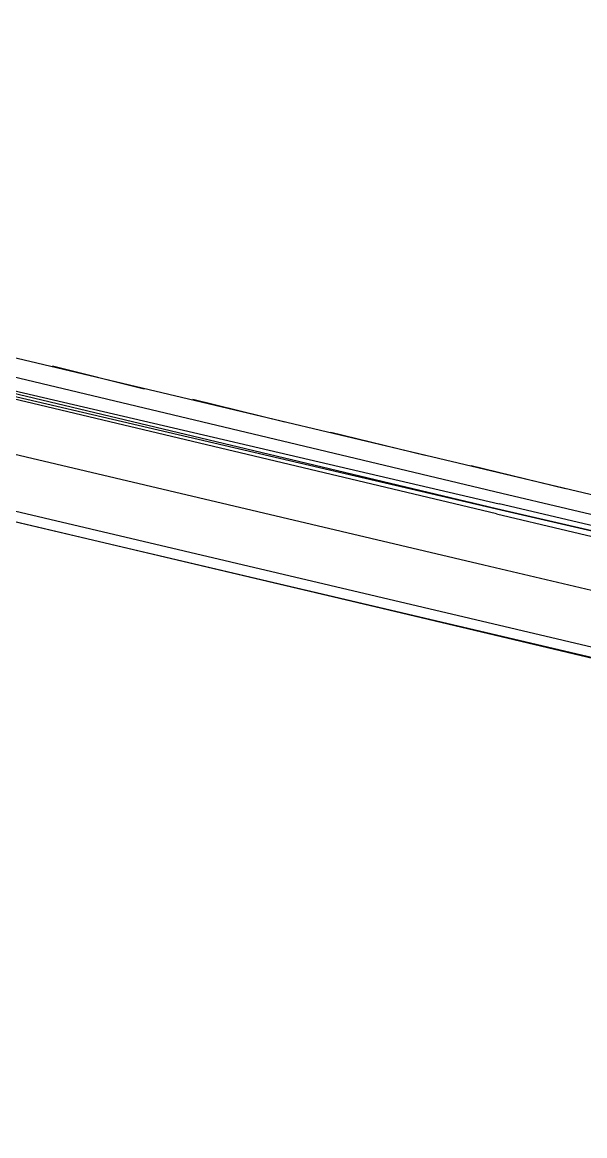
# Model space of a CAD drawing. Header units: feet. Extents: x -84 to 198, y -22 to 181.
# Drawn here: x 95.64 to 98.58, y 23.18 to 29 of the extents above; entities that cross this region are included whole.
import ezdxf

# ---------------------------------------------------------------- set-up
doc = ezdxf.new("R2010")
doc.units = ezdxf.units.FT
doc.layers.add('A-LINEA', color=7, linetype='CONTINUOUS')

msp = doc.modelspace()

# ---------------------------------------------------------------- linework, layer by layer
at = {"layer": 'A-LINEA'}
for p, q in [((95.3333, 27.3111), (102.5867, 25.5911)), ((98.1467, 26.5378), (95.4667, 27.1778)), ((95.8, 27.2044), (96.28, 27.0844)), ((95.8, 27.2044), (96.28, 27.0844)), ((96.5333, 27.0311), (97.0133, 26.9111)), ((96.5333, 27.0311), (97.0133, 26.9111)), ((97.2533, 26.8578), (97.7467, 26.7378)), ((97.2533, 26.8578), (97.7467, 26.7378)), ((97.9867, 26.6844), (98.48, 26.5644)), ((97.9867, 26.6844), (98.48, 26.5644)), ((94.8133, 26.5778), (102.7333, 24.7111)), ((95.16, 26.5511), (102.4, 24.8444))]:
    msp.add_line(p, q, dxfattribs=at)
for points in [[(67.2267, 7.6444), (67.2667, 7.8178), (67.76, 9.9244), (68.1067, 9.9378), (69.9867, 17.8978), (72.5733, 17.2844), (72.7333, 17.9244), (80.72, 16.0444), (83.12, 15.4711), (87.16, 14.5111), (90.12, 27.0044), (94.6533, 25.9244), (94.8133, 26.5778), (97.52, 25.9378), (103.5333, 24.5111), (107.3733, 40.7511), (107.64, 40.6978), (108.9733, 40.3778), (112.68, 39.4978), (119.16, 37.9644), (119.2267, 38.2978), (125.3067, 36.8578)], [(98.12, 26.4311), (95.3733, 27.0844), (95.3733, 27.0978), (98.12, 26.4578), (95.3867, 27.1111), (95.3733, 27.1111), (95.3867, 27.1244), (98.1333, 26.4844)], [(95.2267, 26.8311), (98.0533, 26.1644), (98.7333, 26.0044)], [(98.8267, 26.3511), (98.8133, 26.3511), (98.8267, 26.3778), (98.1467, 26.5378)], [(98.12, 26.4311), (98.8533, 26.2578), (98.8667, 26.2711), (98.8667, 26.2844), (98.12, 26.4578), (98.8667, 26.2844), (98.8667, 26.2978), (98.8667, 26.3111), (98.1333, 26.4844)]]:
    msp.add_lwpolyline(points, dxfattribs=at)

doc.saveas('drawing.dxf')
